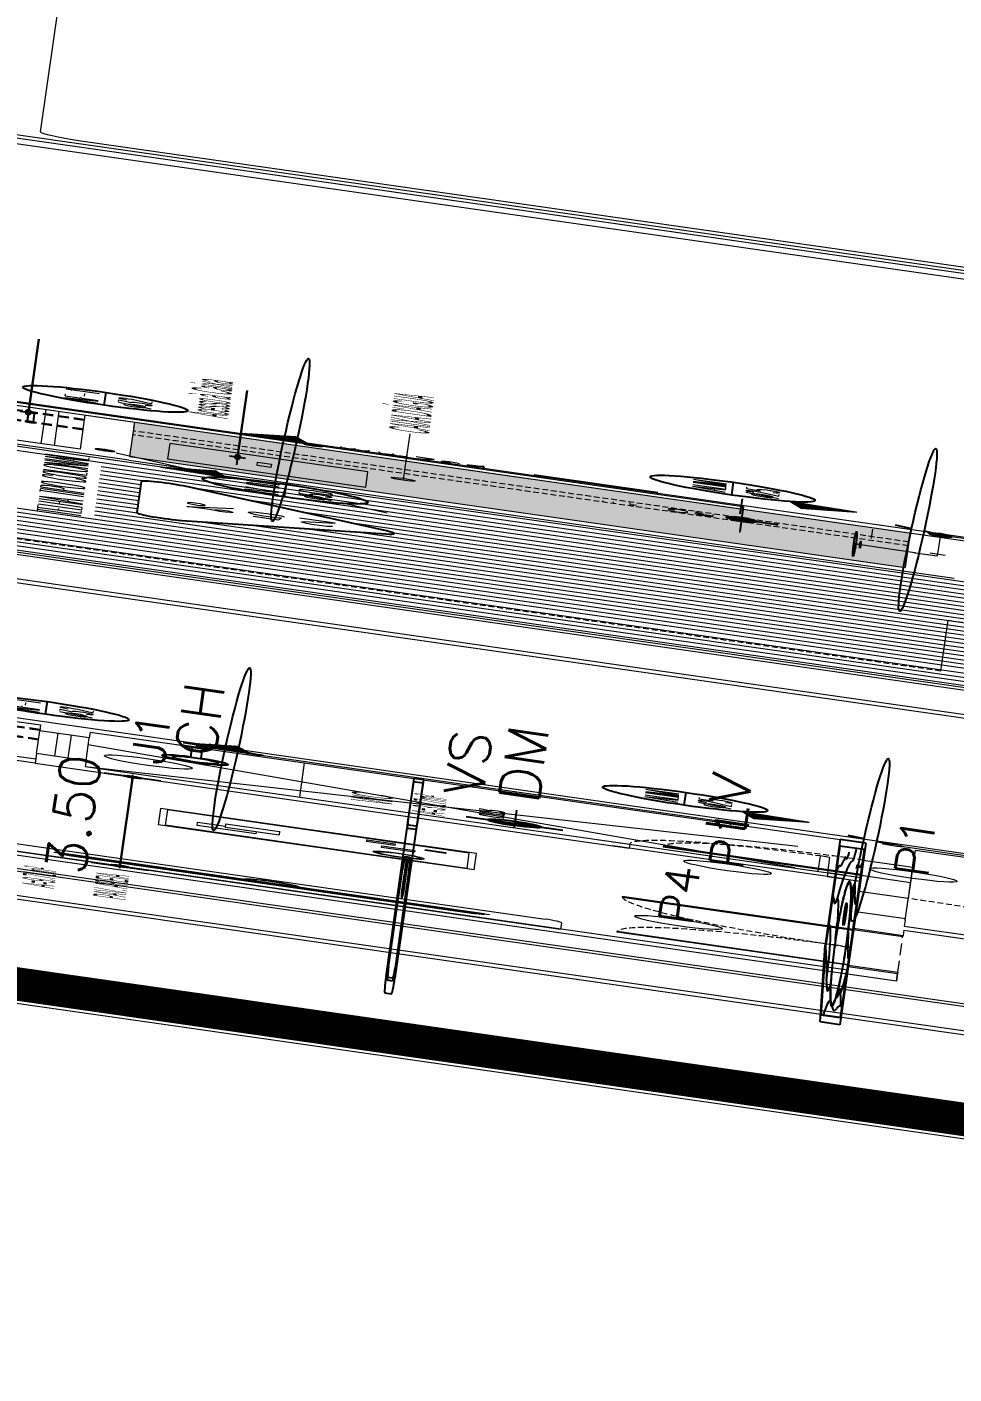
# Model space of a CAD drawing. Header units: millimetres. Extents: x -361192058 to 101130107379, y -14071650034 to 19218552450.
# Drawn here: x -137196.9 to -137031.7, y 43203.9 to 43443.8 of the extents above; entities that cross this region are included whole.
import ezdxf
from ezdxf.enums import TextEntityAlignment as Align

# ---------------------------------------------------------------- set-up
doc = ezdxf.new("R2010")
doc.units = ezdxf.units.MM
doc.header["$LTSCALE"] = 0.5
doc.linetypes.add('HIDDEN', pattern=[0.375, 0.25, -0.125])
doc.linetypes.add('HIDDEN2', pattern=[0.1875, 0.125, -0.0625])
for name, color, linetype in [('02', 2, 'Continuous'), ('08', 8, 'Continuous'), ('3', 3, 'Continuous'), ('ARCO', 7, 'HIDDEN2'), ('CONEXAO_AG_FRIA', 3, 'Continuous'), ('CONEXAO_ESGOTO', 7, 'Continuous'), ('CONEXÃO_HIDRÁULICA', 2, 'Continuous'), ('COTAS', 7, 'Continuous'), ('DETALHE_CONEXAO_EG', 3, 'Continuous'), ('DIVERSOS', 4, 'Continuous'), ('ESQUADRIA', 3, 'Continuous'), ('ESQUADRIAS', 3, 'Continuous'), ('HATCH', 8, 'Continuous'), ('JANELAS_INTERNO', 2, 'Continuous'), ('MOBIL-I', 251, 'Continuous'), ('parede', 2, 'Continuous'), ('PISO', 8, 'Continuous'), ('PORTAS', 3, 'Continuous'), ('proj', 8, 'HIDDEN'), ('PROJEÇÃO', 8, 'HIDDEN2'), ('projeção 02', 7, 'HIDDEN2'), ('SIMBOLOS_AGUA', 3, 'Continuous'), ('texto pequeno', 3, 'Continuous'), ('TEXTO2', 3, 'Continuous'), ('tubulação esg', 4, 'Continuous'), ('TUBULAÇÃO_HIDRÁULICA', 5, 'Continuous'), ('TXT_0', 7, 'Continuous')]:
    doc.layers.add(name, color=color, linetype=linetype)
doc.styles.add('ADITIVOCAD', font='ROMANS.shx')
doc.styles.add('ROMANS', font='romans', dxfattribs={"height": 0.1})
doc.styles.add('SANSSERIF', font='sas_____.pfb', dxfattribs={"height": 1})
doc.styles.get("Standard").update_dxf_attribs({"font": 'txt.shx', "height": 0.12})
doc.dimstyles.new('ESCALA50', dxfattribs={"dimtxt": 0.1, "dimasz": 0.06, "dimexe": 0.18, "dimexo": 0.06, "dimgap": 0.1, "dimtad": 1, "dimzin": 4, "dimdsep": 46, "dimtxsty": 'Standard', "dimblk1": 'BOLA', "dimblk2": 'BOLA', "dimsah": 1, "dimcen": -0.06, "dimse1": 1, "dimse2": 1, "dimclrd": 7, "dimclrt": 3, "dimadec": 0, "dimazin": 0, "dimtfac": 1, "dimtix": 1, "dimtmove": 0, "dimatfit": 3, "dimldrblk": 'BOLA', "dimfxl": 0, "dimtolj": 1, "dimtzin": 4, "dimarcsym": 0})

# ---------------------------------------------------------------- blocks, each defined once
blk = doc.blocks.new('ADC_SETA3')
blk.add_lwpolyline([(-0.3034, 0), (0.3034, 0, 0.668179), (0.3317, 0.0683), (0.0283, 0.3746, 0.414214), (-0.0283, 0.3746), (-0.3317, 0.0683, 0.668179), (-0.3034, 0), (-0.3034, 0)], format="xyb")
blk = doc.blocks.new('BOLA')
for p, q in [((0, -1.435), (0, 1.435)), ((-1.435, 0), (1.435, 0))]:
    blk.add_line(p, q)
blk.add_circle((0, 0), 0.452)
blk = doc.blocks.new('ESCADA')
at = {"layer": '08', "linetype": 'HIDDEN'}
for p, q in [((-0.22, 0.91), (-0.22, 0.6222)), ((-0.2, 0.91), (-0.2, 0.6222)), ((0.2, 0.91), (0.2, 0.6222)), ((0.22, 0.91), (0.22, 0.6222)), ((-0.2, 0.7422), (0.2, 0.7422)), ((-0.2, 0.7222), (0.2, 0.7222)), ((-0.22, 0.6222), (-0.2, 0.6222)), ((0.2, 0.6222), (0.22, 0.6222))]:
    blk.add_line(p, q, dxfattribs=at)
for points in [[(-0.21, 0.7222, 1), (-0.21, 0.7422, 1)], [(0.21, 0.7222, -1), (0.21, 0.7422, -1)]]:
    blk.add_lwpolyline(points, format="xyb", close=True, dxfattribs=at)
for centre in [(-0.21, 0.7322), (0.21, 0.7322)]:
    blk.add_circle(centre, 0.0175, dxfattribs=at)
for radius, start, end in [(0.37, 126.4837, 53.5163), (0.35, 128.9448, 51.0552)]:
    blk.add_arc((0, 0.35), radius, start, end, dxfattribs=at)
blk = doc.blocks.new('Adh_hicol0')
for radius in [0.559, 0.515]:
    blk.add_circle((0, 0), radius)
blk = doc.blocks.new('Adh_cx_j90c')
h = blk.add_hatch()
h.set_pattern_fill('_U', color=256, scale=0.003, angle=45, style=0, double=1)
h.set_pattern_definition([(45, (-6.0733674, -5.0413484), (-0.0021213203, 0.0021213203), []), (135, (-6.0733674, -5.0413484), (-0.0021213203, -0.0021213203), [])])
h.paths.add_polyline_path([(-0.017, 0, 1), (0.017, 0, 1)])
blk.add_lwpolyline([(-0.068, 0.0225), (-0.068, -0.0225), (-0.068, 0), (-0.0359, 0)])
for radius in [0.0359, 0.017]:
    blk.add_circle((0, 0), radius)
blk = doc.blocks.new('ADH_TOR_BOIA')
for points in [[(-0.0103, 0, 1), (0.0103, 0, 1)], [(0.1812, 0), (0.2562, 0, 1)]]:
    blk.add_hatch(color=256).paths.add_polyline_path(points)
blk.add_line((0.0103, 0), (0.2562, 0))
for centre, radius in [((0, 0), 0.0103), ((0.2187, 0), 0.0375)]:
    blk.add_circle(centre, radius)
blk = doc.blocks.new('Adh_acs_rg')
h = blk.add_hatch()
h.set_pattern_fill('_U', color=256, scale=0.002, angle=45, style=0, double=1)
h.set_pattern_definition([(45, (-7.4131718, -5.1711377), (-0.00141421356, 0.00141421356), []), (135, (-7.4131718, -5.1711377), (-0.00141421356, -0.00141421356), [])])
h.paths.add_polyline_path([(-0.046, 0, 1), (0.046, 0, 1)])
for p, q in [((0.0525, 0.1082), (-0.0525, 0.1082)), ((0, 0.046), (0, 0.1082)), ((-0.078, 0.0225), (-0.078, -0.0225)), ((0.078, -0.0225), (0.078, 0.0225)), ((-0.078, 0), (-0.046, 0)), ((0.046, 0), (0.078, 0))]:
    blk.add_line(p, q)
blk.add_circle((0, 0), 0.046)
blk = doc.blocks.new('Adh_BalaoAf')
for p, q in [((0, 0), (0.65, 0)), ((1.8, 0), (1.15, 0))]:
    blk.add_line(p, q)
blk.add_circle((0.9, 0), 0.25)
blk = doc.blocks.new('Adh_Afn')
blk.add_line((-0.25, 0), (0.25, 0))
blk.add_circle((0, 0), 0.25)
at = {"flags": 8}
for tag, p in [('$AF', (0, 0.0703)), ('$DIAM', (0, -0.0909))]:
    blk.add_attdef(tag, text='', height=0.1, dxfattribs=at).set_placement(p, align=Align.MIDDLE)
blk = doc.blocks.new('j90')
at = {"layer": 'CONEXÃO_HIDRÁULICA'}
for p, q in [((-0.075, -0.0225), (-0.075, 0.0225)), ((-0.075, 0), (0, 0)), ((0, 0), (0, -0.075)), ((-0.0225, -0.075), (0.0225, -0.075))]:
    blk.add_line(p, q, dxfattribs=at)
blk = doc.blocks.new('ADC_CHUVEIRO')
for p, q in [((0, 0.045), (0, -0.045)), ((0.03, 0.015), (0, 0.045)), ((0.395, 0.015), (0.03, 0.015)), ((0.03, -0.015), (0.03, 0.015)), ((0, -0.045), (0.03, -0.015)), ((0.03, -0.015), (0.3953, -0.015))]:
    blk.add_line(p, q)
blk.add_circle((0.494, 0.0009), 0.07)
blk.add_arc((0.494, 0.0009), 0.1, 189.1456, 171.891)
blk = doc.blocks.new('Adc_nivelpl')
h = blk.add_hatch()
h.set_pattern_fill('_U', color=256, scale=0.005, angle=45, style=0, double=1)
h.set_pattern_definition([(45, (-5.8772514, -3.5161936), (-0.003535534, 0.003535534), []), (135, (-5.8772514, -3.5161936), (-0.003535534, -0.003535534), [])])
h.paths.add_polyline_path([(0.1954, -0.0865, 0.414214), (0.0865, -0.1954), (0.1954, -0.1954)])
h.paths.add_polyline_path([(0.1954, -0.1954), (0.1954, -0.3043, 0.414214), (0.3043, -0.1954)])
for p, q in [((0.1954, 0), (0.1954, -0.3908)), ((0.8958, -0.1954), (0, -0.1954))]:
    blk.add_line(p, q)
blk.add_circle((0.1954, -0.1954), 0.1089)
at = {"flags": 8}
blk.add_attdef('NIVEL', (0.3642, -0.1501), '', height=0.1, dxfattribs=at)
blk = doc.blocks.new('ADC_VASO_02')
blk.add_lwpolyline([(-0.175, 0.15), (-0.175, 0.6, -0.414214), (-0.125, 0.65), (0.125, 0.65, -0.414214), (0.175, 0.6), (0.175, 0.1496)], format="xyb")
for points in [[(0.1388, 0.2754, -0.414214), (0.0988, 0.2354), (-0.0948, 0.2354, -0.414214), (-0.1348, 0.2754), (-0.1348, 0.5704, -0.414214), (-0.0948, 0.6104), (0.0988, 0.6104, -0.414214), (0.1388, 0.5704)], [(0.1303, 0.2754, -0.414214), (0.0988, 0.2439), (-0.0948, 0.2439, -0.414214), (-0.1263, 0.2754), (-0.1263, 0.5704, -0.414214), (-0.0948, 0.6019), (0.0988, 0.6019, -0.414214), (0.1303, 0.5704)], [(-0.17, 0.15, 0.414214), (-0.2, 0.12), (-0.2, 0), (0.2, 0), (0.2, 0.12, 0.414214), (0.17, 0.15)], [(-0.17, 0.14, 0.414214), (-0.19, 0.12), (-0.19, 0.01), (0.19, 0.01), (0.19, 0.12, 0.414214), (0.17, 0.14)]]:
    blk.add_lwpolyline(points, format="xyb", close=True)
blk.add_lwpolyline([(0.0363, 0.2439), (0.0363, 0.3375), (-0.0344, 0.3375), (-0.0344, 0.2439)])
blk.add_arc((0.0009, 0.3215), 0.0388, 24.3951, 155.6049)
blk = doc.blocks.new('ADC_LAV_05')
for p, q in [((0, 0), (0, 0.55)), ((0, 0.55), (0.7704, 0.55)), ((0.02, 0.53), (0.7621, 0.53)), ((0.02, 0.02), (0.02, 0.53)), ((0.7621, 0.53), (0.98, 0.3123)), ((0.7704, 0.55), (1, 0.3206)), ((0.98, 0.02), (0.98, 0.3123)), ((1, 0), (1, 0.3206)), ((0, 0), (1, 0)), ((0.02, 0.02), (0.98, 0.02))]:
    blk.add_line(p, q)
for points in [[(0.4062, 0.1206, 0.083485), (0.4944, 0.1354, 0.090959), (0.566, 0.1759, 0.104004), (0.6157, 0.239, 0.115577), (0.6322, 0.3095, 0.115577), (0.6157, 0.38, 0.104004), (0.566, 0.443, 0.090959), (0.4944, 0.4835, 0.083485), (0.4062, 0.4983, 0.083485), (0.3179, 0.4835, 0.090959), (0.2463, 0.443, 0.104004), (0.1966, 0.38, 0.115577), (0.1801, 0.3095, 0.115577), (0.1966, 0.239, 0.104004), (0.2463, 0.1759, 0.090959), (0.3179, 0.1354, 0.083485)], [(0.4062, 0.1248, 0.083485), (0.493, 0.1394, 0.090959), (0.5633, 0.1791, 0.104004), (0.6119, 0.2408, 0.115577), (0.628, 0.3095, 0.115577), (0.6119, 0.3781, 0.104004), (0.5633, 0.4398, 0.090959), (0.493, 0.4795, 0.083485), (0.4062, 0.4941, 0.083485), (0.3193, 0.4795, 0.090959), (0.249, 0.4398, 0.104004), (0.2004, 0.3781, 0.115577), (0.1843, 0.3095, 0.115577), (0.2004, 0.2408, 0.104004), (0.249, 0.1791, 0.090959), (0.3193, 0.1394, 0.083485)]]:
    blk.add_lwpolyline(points, format="xyb", close=True)
for radius in [0.0339, 0.025]:
    blk.add_circle((0.4055, 0.2206), radius)
for centre, radius, start, end in [((0.4995, 0.9177), 0.4342, 269.3247, 295.8903), ((0.76, 0.3809), 0.1624, 113.3641, 115.8903), ((0.0559, 1.3962), 0.9039, 267.7229, 278.9638), ((0.0552, 0.402), 0.0926, 41.3487, 101.8141), ((0.2875, -0.0718), 0.5823, 78.2401, 98.9638), ((0.2201, 0.1636), 0.3026, 106.3243, 131.3792), ((0.1665, 0.4999), 0.0556, 221.3487, 297.4318), ((0.2605, 0.3465), 0.1245, 78.9955, 123.3333), ((0.6508, 0.2793), 0.1756, 56.1908, 116.2902), ((1.1381, 1.007), 0.7001, 236.1908, 255.5369), ((0.9639, 0.4778), 0.2217, 193.7216, 269.9715), ((0.0206, 0.2349), 0.1168, 49.9343, 90.2724), ((0.3586, 0.6369), 0.4085, 229.9343, 244.0853), ((0.5983, 0.255), 0.0641, 344.5869, 58.1135), ((0.6184, 0.1896), 0.0639, 49.2661, 86.8336), ((0.7799, 0.3241), 0.1475, 215.7175, 274.1895), ((0.0641, 0.1144), 0.0713, 44.7702, 118.1843), ((0.2056, 0.2549), 0.1281, 224.7702, 306.3582), ((0.363, 0.8774), 0.8206, 280.1922, 301.4107), ((0.8604, 0.032), 0.1609, 66.126, 115.6626), ((0.9822, 0.3072), 0.1401, 246.126, 269.1113), ((0.8722, 0.3475), 0.2696, 267.8834, 293.5615), ((-0.0155, 0.2328), 0.1744, 281.75, 286.3843), ((0.0957, -0.1456), 0.22, 78.1029, 106.3843), ((0.1688, 0.2014), 0.1346, 258.1029, 296.1994), ((0.4585, -0.1421), 0.2131, 111.0015, 130.4729), ((0.3613, 0.8866), 0.83, 271.4321, 280.1922), ((0.6495, -0.0622), 0.1173, 74.3079, 124.9939), ((0.688, 0.2406), 0.19, 267.9474, 289.2677), ((0.8511, -0.2259), 0.3042, 87.8834, 109.2677)]:
    blk.add_arc(centre, radius, start, end)
for points in [[(0.2433, 0.4404), (0.2513, 0.4271), (0.2584, 0.4524), (0.2647, 0.4406)], [(0.2584, 0.4524), (0.2647, 0.4406), (0.2777, 0.465), (0.2797, 0.4531)], [(0.2777, 0.465), (0.2797, 0.4531), (0.2886, 0.471), (0.2899, 0.4611)], [(0.2886, 0.471), (0.2899, 0.4611), (0.3035, 0.4779), (0.2965, 0.4664)], [(0.3035, 0.4779), (0.2965, 0.4664), (0.3178, 0.4833), (0.3049, 0.4731)], [(0.2049, 0.3949), (0.2213, 0.3828), (0.2176, 0.4133), (0.2336, 0.4041)], [(0.2176, 0.4133), (0.2336, 0.4041), (0.231, 0.4287), (0.2403, 0.4137)], [(0.231, 0.4287), (0.2403, 0.4137), (0.2433, 0.4404), (0.2513, 0.4271)], [(0.1859, 0.352), (0.2075, 0.3406), (0.19, 0.3646), (0.2108, 0.3551)], [(0.19, 0.3646), (0.2108, 0.3551), (0.1966, 0.38), (0.2152, 0.3688)], [(0.1966, 0.38), (0.2152, 0.3688), (0.2049, 0.3949), (0.2213, 0.3828)], [(0.1801, 0.311), (0.2052, 0.3059), (0.1808, 0.324), (0.205, 0.3144)], [(0.1808, 0.324), (0.205, 0.3144), (0.1821, 0.3345), (0.2054, 0.3236)], [(0.1821, 0.3345), (0.2054, 0.3236), (0.1859, 0.352), (0.2075, 0.3406)], [(0.1806, 0.2975), (0.2057, 0.2976), (0.1801, 0.311), (0.2052, 0.3059)], [(0.1813, 0.2898), (0.2072, 0.2867), (0.1806, 0.2975), (0.2057, 0.2976)], [(0.1847, 0.2717), (0.2109, 0.2698), (0.1816, 0.2882), (0.2076, 0.2844)], [(0.1894, 0.2561), (0.2133, 0.2622), (0.1847, 0.2717), (0.2109, 0.2698)], [(0.1979, 0.2364), (0.216, 0.2547), (0.1894, 0.2561), (0.2133, 0.2622)], [(0.2064, 0.2215), (0.2209, 0.2436), (0.1979, 0.2364), (0.216, 0.2547)], [(0.2176, 0.2056), (0.222, 0.2413), (0.2064, 0.2215), (0.2209, 0.2436)], [(0.2303, 0.1909), (0.2314, 0.2247), (0.2176, 0.2056), (0.222, 0.2413)], [(0.2433, 0.1785), (0.2403, 0.2118), (0.2303, 0.1909), (0.2314, 0.2247)], [(0.2571, 0.1674), (0.2482, 0.202), (0.2433, 0.1785), (0.2403, 0.2118)], [(0.2632, 0.1631), (0.2567, 0.1927), (0.2571, 0.1674), (0.2482, 0.202)], [(0.2742, 0.156), (0.2627, 0.1868), (0.2632, 0.1631), (0.2567, 0.1927)], [(0.2851, 0.1498), (0.2729, 0.1778), (0.2742, 0.156), (0.2627, 0.1868)], [(0.2956, 0.1445), (0.2839, 0.1687), (0.2851, 0.1498), (0.2729, 0.1778)], [(0.3256, 0.1339), (0.2928, 0.1613), (0.2956, 0.1445), (0.2839, 0.1687)], [(0.2966, 0.144), (0.3256, 0.1339), (0.2964, 0.1441), (0.3254, 0.133)], [(0.2964, 0.1441), (0.3254, 0.133), (0.3256, 0.1339), (0.3279, 0.1322)]]:
    blk.add_solid(points)
blk = doc.blocks.new('*D1653')
at = {"layer": 'Defpoints', "color": 0, "transparency": 16777216}
for p in [(4482.6293, 2469.3491), (4482.6293, 2469.3491), (4486.1293, 2469.3491)]:
    blk.add_point(p, dxfattribs=at)
at = {"layer": 'DIVERSOS', "color": 7, "lineweight": -2, "transparency": 16777216}
blk.add_line((4486.0693, 2469.3491), (4482.6893, 2469.3491), dxfattribs=at)
at = {"layer": 'DIVERSOS', "color": 7, "lineweight": -2, "transparency": 16777216, "xscale": 0.06, "yscale": 0.06, "zscale": 0.06, "rotation": 180}
blk.add_blockref('BOLA', (4482.6293, 2469.3491), dxfattribs=at)
at = {"layer": 'DIVERSOS', "color": 7, "lineweight": -2, "transparency": 16777216, "xscale": 0.06, "yscale": 0.06, "zscale": 0.06}
blk.add_blockref('BOLA', (4486.1293, 2469.3491), dxfattribs=at)
at = {"layer": 'DIVERSOS', "color": 3, "lineweight": 18, "transparency": 16777216, "insert": (4484.3793, 2469.5091), "char_height": 0.12, "attachment_point": 5}
blk.add_mtext('\\A1;3.50', dxfattribs=at)
blk = doc.blocks.new('APROVADO QUADRA 21.2 MBVII')
at = {"layer": 'DIVERSOS', "lineweight": 18}
h = blk.add_hatch(dxfattribs=at)
h.set_pattern_fill('AR-CONC', color=8, scale=0.002, style=0)
h.set_pattern_definition([(50, (3128.7179, 1171.2343), (0.36436934, -0.03187817), [0.0381, -0.4191]), (355, (3128.7179, 1171.2343), (-0.07048565, 0.382113286), [0.03048, -0.33528]), (100.451, (3128.74828, 1171.23164), (0.293885003, 0.350233376), [0.03238, -0.35618]), (46.1842, (3128.7179, 1171.3359), (0.54215808, -0.08408466), [0.05715, -0.62865]), (96.6356, (3128.7631, 1171.3289), (0.47480847, 0.49485111), [0.04857, -0.53427]), (351.184, (3128.7179, 1171.3359), (0.47480921, 0.49485024), [0.04572, -0.50292]), (21, (3128.7687, 1171.3105), (0.30322976, -0.204531037), [0.0381, -0.4191]), (326, (3128.7687, 1171.3105), (0.12360406, 0.36837593), [0.03048, -0.33528]), (71.4514, (3128.79398, 1171.29346), (0.42683298, 0.163845715), [0.03238, -0.35618]), (37.5, (3128.71791, 1171.2343), (0.0061772065, 0.169110078), [0, -0.331216, 0, -0.34036, 0, -0.33655]), (7.5, (3128.71791, 1171.2343), (0.133639325, 0.20036115), [0, -0.194056, 0, -0.323596, 0, -0.12827]), (327.5, (3128.60463, 1171.2343), (0.27118119, -0.011457488), [0, -0.127, 0, -0.39624, 0, -0.52578]), (317.5, (3128.55383, 1171.2343), (0.296258363, 0.050852982), [0, -0.1651, 0, -0.263144, 0, -0.37338])])
h.paths.add_polyline_path([(4499.8211, 2469.4943), (4499.8211, 2467.1443), (4498.4711, 2467.1443), (4498.4711, 2469.4943)])
edge = h.paths.add_edge_path(flags=17)
edge.add_line((4499.8211, 2469.4943), (4499.5961, 2469.4943))
at = {"layer": 'HATCH', "lineweight": 18}
h = blk.add_hatch(dxfattribs=at)
h.set_pattern_fill('LINE,_O', color=256, scale=0.001, angle=337.2881)
h.set_pattern_definition([(337.28811485, (2264.7971657, 2332.3506027), (0.0012258592473, 0.002928804211), [])])
h.paths.add_polyline_path([(4498.3971, 2469.2324), (4498.2338, 2469.3985), (4498.1948, 2469.197)])
h = blk.add_hatch(dxfattribs=at)
h.set_pattern_fill('LINE,_O', color=256, scale=0.001, angle=-21.5112)
h.set_pattern_definition([(338.48882318, (2257.6612265, 2285.3954518), (0.001164217631, 0.002953848728), [])])
h.paths.add_polyline_path([(4487.9024, 2469.0518), (4487.7357, 2469.2145), (4487.7009, 2469.0121)])
h = blk.add_hatch(dxfattribs=at)
h.set_pattern_fill('LINE,_O', color=256, scale=0.001, angle=-21.5112)
h.set_pattern_definition([(338.48882318, (2269.8963847, 2285.3521848), (0.001164217631, 0.002953848728), [])])
h.paths.add_polyline_path([(4500.1375, 2469.0086), (4499.9708, 2469.1712), (4499.9361, 2468.9689)])
h = blk.add_hatch(dxfattribs=at)
h.set_pattern_fill('LINE,_O', color=256, scale=0.001, angle=157.2881)
h.set_pattern_definition([(157.28811485, (6721.55873, 2604.3688427), (-0.0012258592473, -0.002928804211), [])])
h.paths.add_polyline_path([(4487.9588, 2467.487), (4488.122, 2467.3209), (4488.1611, 2467.5225)])
h = blk.add_hatch(dxfattribs=at)
h.set_pattern_fill('LINE,_O', color=256, scale=0.001, angle=157.2881)
h.set_pattern_definition([(157.28811485, (6733.7728605, 2604.3593974), (-0.0012258592473, -0.002928804211), [])])
h.paths.add_polyline_path([(4500.173, 2467.4776), (4500.3362, 2467.3115), (4500.3752, 2467.513)])
at = {"color": 8, "lineweight": 18}
for p, q in [((4486.3924, 2467.7443), (4486.3624, 2467.7443)), ((4486.3624, 2467.7443), (4486.3624, 2467.1443)), ((4486.3924, 2467.1443), (4486.3924, 2467.7443)), ((4486.3624, 2467.1443), (4486.3924, 2467.1443))]:
    blk.add_line(p, q, dxfattribs=at)
at = {"layer": '02', "color": 8, "lineweight": 18}
for p, q in [((4486.8793, 2467.2743), (4486.2793, 2467.2743)), ((4486.8793, 2467.2443), (4486.8793, 2467.2743)), ((4486.2793, 2467.2443), (4486.8793, 2467.2443)), ((4494.6711, 2466.9943), (4496.6711, 2466.9943))]:
    blk.add_line(p, q, dxfattribs=at)
at = {"layer": '02', "lineweight": 18}
blk.add_lwpolyline([(4476.7707, 2438.8395), (4537.9707, 2438.8395), (4537.9707, 2483.3895), (4476.7707, 2483.3895)], close=True, dxfattribs=at)
at = {"layer": '02', "lineweight": 18, "const_width": 0.1}
blk.add_lwpolyline([(4477.5207, 2439.5895), (4537.2207, 2439.5895), (4537.2207, 2482.6395), (4477.5207, 2482.6395)], close=True, dxfattribs=at)
at = {"layer": '02', "color": 5, "lineweight": 18}
for centre, radius in [((4487.6821, 2468.9977), 0.0284), ((4487.7014, 2467.0628), 0.0313)]:
    blk.add_circle(centre, radius, dxfattribs=at)
at = {"layer": 'ARCO', "color": 8, "lineweight": 18}
for centre, radius, start, end in [((4486.2793, 2467.2443), 0.6, 360, 90), ((4486.3624, 2467.1443), 0.6, 360, 90), ((4484.9293, 2466.9943), 0.8, 270, 0)]:
    blk.add_arc(centre, radius, start, end, dxfattribs=at)
at = {"layer": 'CONEXAO_ESGOTO', "lineweight": 18}
for p, q in [((4499.9936, 2467.9105), (4499.9936, 2468.2848)), ((4499.7643, 2467.2577), (4499.39, 2467.2577))]:
    blk.add_line(p, q, dxfattribs=at)
for points in [[(4499.9936, 2468.2848), (4499.956, 2468.1087), (4500.0311, 2468.1087)], [(4499.39, 2467.2577), (4499.5661, 2467.2202), (4499.5661, 2467.2952)]]:
    blk.add_solid(points, dxfattribs=at)
at = {"layer": 'CONEXÃO_HIDRÁULICA', "lineweight": 18}
blk.add_line((4499.1665, 2467.0759), (4499.1665, 2467.0309), dxfattribs=at)
blk.add_lwpolyline([(4499.066, 2467.1214), (4499.111, 2467.1214), (4499.0885, 2467.1214), (4499.0885, 2467.0534), (4499.1665, 2467.0534)], dxfattribs=at)
at = {"layer": 'DETALHE_CONEXAO_EG', "lineweight": 18}
for radius in [0.03, 0.0275]:
    blk.add_circle((4498.5744, 2469.5697), radius, dxfattribs=at)
for centre, radius, start, end in [((4498.5744, 2469.5697), 0.025, 0.1014, 180.0974), ((4498.562, 2469.5641), 0.0137, 24.1256, 156.0732), ((4498.5744, 2469.5697), 0.025, 180.1001, 0.0961), ((4498.5869, 2469.5753), 0.0137, 204.1256, 336.0732)]:
    blk.add_arc(centre, radius, start, end, dxfattribs=at)
at = {"layer": 'DIVERSOS', "color": 8, "lineweight": 18}
for p, q in [((4492.9711, 2456.1443), (4492.9711, 2478.7443)), ((4493.1211, 2456.6443), (4493.1211, 2478.7443)), ((4498.4711, 2469.7618), (4499.8211, 2469.7618)), ((4498.4711, 2469.7218), (4499.8211, 2469.7218)), ((4486.5043, 2469.6443), (4487.4043, 2469.6443)), ((4486.5043, 2469.4943), (4487.4043, 2469.4943))]:
    blk.add_line(p, q, dxfattribs=at)
at = {"layer": 'DIVERSOS', "lineweight": 18}
for p, q in [((4498.5328, 2469.5349), (4498.1948, 2469.197)), ((4499.9361, 2468.9689), (4499.9708, 2469.1712)), ((4497.703, 2468.7051), (4497.8413, 2468.8434)), ((4488.1611, 2467.5225), (4488.122, 2467.3209)), ((4500.3752, 2467.513), (4500.3362, 2467.3115))]:
    blk.add_line(p, q, dxfattribs=at)
for points in [[(4499.9361, 2468.9689), (4500.1375, 2469.0086), (4499.9708, 2469.1712)], [(4488.1611, 2467.5225), (4487.9588, 2467.487), (4488.122, 2467.3209)], [(4500.3752, 2467.513), (4500.173, 2467.4776), (4500.3362, 2467.3115)]]:
    blk.add_lwpolyline(points, dxfattribs=at)
at = {"layer": 'DIVERSOS', "color": 8, "lineweight": 18}
blk.add_lwpolyline([(4498.8234, 2469.1118), (4498.9553, 2469.1118), (4498.9553, 2469.0697), (4498.8234, 2469.0697)], close=True, dxfattribs=at)
at = {"layer": 'DIVERSOS', "lineweight": 18}
blk.add_circle((4498.0181, 2469.0202), 0.25, dxfattribs=at)
at = {"layer": 'ESQUADRIA', "color": 8, "lineweight": 18}
for p, q in [((4487.4043, 2469.5893), (4486.5043, 2469.5893)), ((4487.4043, 2469.5493), (4486.5043, 2469.5493))]:
    blk.add_line(p, q, dxfattribs=at)
at = {"layer": 'ESQUADRIAS', "color": 8, "lineweight": 18}
for p, q in [((4499.9711, 2478.7443), (4499.9711, 2463.7443)), ((4494.1711, 2472.7943), (4494.1711, 2466.4943)), ((4498.3211, 2469.4943), (4498.3211, 2470.9443)), ((4498.4711, 2469.6443), (4498.4711, 2470.7943)), ((4499.8211, 2470.7943), (4499.8211, 2468.1443)), ((4499.8211, 2470.1443), (4499.8211, 2468.2943)), ((4499.8211, 2470.1443), (4499.8211, 2468.2943)), ((4499.8211, 2469.6443), (4498.4711, 2469.6443)), ((4499.8211, 2469.6443), (4499.5961, 2469.6443)), ((4498.3211, 2469.4943), (4498.3211, 2466.9943)), ((4499.8211, 2469.4943), (4498.4711, 2469.4943)), ((4498.4711, 2469.4943), (4498.4711, 2467.1443)), ((4499.8211, 2468.1443), (4499.8211, 2464.4443)), ((4499.8211, 2467.1443), (4498.4711, 2467.1443))]:
    blk.add_line(p, q, dxfattribs=at)
blk.add_lwpolyline([(4498.5893, 2468.78), (4499.1893, 2468.78), (4499.1893, 2469.38), (4498.5893, 2469.38)], close=True, dxfattribs=at)
for points in [[(4486.2793, 2467.8943), (4486.2793, 2467.8443), (4486.1293, 2467.8443), (4486.1293, 2467.8943)], [(4486.2793, 2467.1943), (4486.2793, 2467.2443), (4486.1293, 2467.2443), (4486.1293, 2467.1943)], [(4484.8793, 2466.9943), (4484.9293, 2466.9943), (4484.9293, 2467.1443), (4484.8793, 2467.1443)], [(4485.7793, 2466.9943), (4485.7293, 2466.9943), (4485.7293, 2467.1443), (4485.7793, 2467.1443)], [(4486.3124, 2467.1443), (4486.3624, 2467.1443), (4486.3624, 2466.9943), (4486.3124, 2466.9943)], [(4487.0124, 2467.1443), (4486.9624, 2467.1443), (4486.9624, 2466.9943), (4487.0124, 2466.9943)]]:
    blk.add_lwpolyline(points, dxfattribs=at)
at = {"layer": 'HATCH', "color": 8, "lineweight": 18}
for p, q in [((4494.8999, 2466.4943), (4494.8999, 2478.4943)), ((4495.0586, 2466.4943), (4495.0586, 2478.4943)), ((4495.2174, 2466.4943), (4495.2174, 2478.4943)), ((4495.3761, 2466.4943), (4495.3761, 2478.4943)), ((4495.5349, 2466.4943), (4495.5349, 2478.4943)), ((4495.6936, 2466.4943), (4495.6936, 2478.4943)), ((4495.8524, 2466.4943), (4495.8524, 2478.4943)), ((4494.2324, 2466.4943), (4494.2324, 2477.3443)), ((4494.3911, 2466.4943), (4494.3911, 2477.3443)), ((4494.5499, 2466.4943), (4494.5499, 2477.3443)), ((4494.7086, 2466.4943), (4494.7086, 2477.3443)), ((4494.0711, 2472.7943), (4494.0711, 2466.3943)), ((4498.0749, 2469.2899), (4498.0749, 2472.7486)), ((4498.2336, 2469.2899), (4498.2336, 2472.7486)), ((4496.0111, 2466.4943), (4496.0111, 2469.5737)), ((4496.1699, 2466.4943), (4496.1699, 2469.5737)), ((4496.3286, 2469.4462), (4496.3286, 2469.5737)), ((4496.4874, 2469.4488), (4496.4874, 2469.5737)), ((4496.6461, 2469.4488), (4496.6461, 2469.5737)), ((4496.8049, 2469.4488), (4496.8049, 2469.5737)), ((4496.9636, 2469.4488), (4496.9636, 2469.5737)), ((4497.1224, 2469.4488), (4497.1224, 2469.5737)), ((4497.2811, 2469.4488), (4497.2811, 2469.5737)), ((4497.4399, 2469.4488), (4497.4399, 2469.5737)), ((4497.5986, 2469.4404), (4497.5986, 2469.5737)), ((4497.7574, 2469.2899), (4497.7574, 2469.5737)), ((4497.9161, 2469.2899), (4497.9161, 2469.5737)), ((4496.3286, 2463.1443), (4496.3286, 2469.276)), ((4497.5986, 2469.2899), (4497.5986, 2469.2912)), ((4497.5986, 2463.1443), (4497.5986, 2469.2899)), ((4497.7574, 2463.1443), (4497.7574, 2469.2899)), ((4497.9161, 2463.1443), (4497.9161, 2469.2899)), ((4498.0749, 2463.1443), (4498.0749, 2469.2899)), ((4498.2336, 2463.1443), (4498.2336, 2469.2899)), ((4496.4874, 2463.1443), (4496.4874, 2469.1157)), ((4497.4399, 2463.1443), (4497.4399, 2469.1309)), ((4496.6461, 2463.1443), (4496.6461, 2468.9554)), ((4497.2811, 2463.1443), (4497.2811, 2468.9707)), ((4496.8049, 2463.1443), (4496.8049, 2468.7952)), ((4497.1224, 2463.1443), (4497.1224, 2468.8104)), ((4496.9636, 2463.1443), (4496.9636, 2468.6766)), ((4500.8838, 2468.672), (4499.0988, 2468.672))]:
    blk.add_line(p, q, dxfattribs=at)
blk.add_circle((4499.0988, 2468.672), 0.0364, dxfattribs=at)
at = {"layer": 'JANELAS_INTERNO', "color": 8, "lineweight": 18}
blk.add_line((4482.4793, 2466.9943), (4482.7793, 2466.9943), dxfattribs=at)
at = {"layer": 'MOBIL-I', "color": 8, "lineweight": 18}
for p, q in [((4482.6293, 2469.7684), (4482.6293, 2468.0138)), ((4482.9293, 2469.7184), (4482.9293, 2468.0638)), ((4484.4341, 2468.2955), (4484.4341, 2469.253)), ((4485.0753, 2469.253), (4484.4341, 2469.253)), ((4485.0753, 2468.2955), (4485.0753, 2469.253)), ((4484.4554, 2468.3169), (4484.4554, 2469.2317)), ((4485.054, 2469.2317), (4484.4554, 2469.2317)), ((4485.054, 2468.3169), (4485.054, 2469.2317)), ((4484.6156, 2469.137), (4484.7547, 2469.137)), ((4484.6156, 2468.9592), (4484.6156, 2469.137)), ((4484.7547, 2469.137), (4484.7547, 2469.052)), ((4484.7006, 2468.8896), (4484.7006, 2469.052)), ((4484.7006, 2469.052), (4484.8475, 2469.052)), ((4484.8475, 2469.052), (4484.8475, 2468.8896)), ((4484.7084, 2468.9592), (4484.6234, 2468.9592)), ((4484.8553, 2468.8896), (4484.7084, 2468.8896)), ((4484.9325, 2468.5415), (4484.9325, 2468.6266)), ((4484.9403, 2468.6266), (4485.0099, 2468.6266)), ((4485.002, 2468.6266), (4485.002, 2468.5415)), ((4484.7856, 2468.5802), (4484.8552, 2468.5802)), ((4484.7856, 2468.4797), (4484.7856, 2468.5802)), ((4484.8552, 2468.5802), (4484.8552, 2468.4797)), ((4485.002, 2468.5415), (4484.9325, 2468.5415)), ((4484.8552, 2468.4797), (4484.7856, 2468.4797)), ((4484.9093, 2468.4487), (4484.9479, 2468.4487)), ((4484.9093, 2468.3869), (4484.9093, 2468.4487)), ((4484.9479, 2468.4487), (4484.9479, 2468.3869)), ((4484.9479, 2468.3869), (4484.9093, 2468.3869)), ((4484.4554, 2468.3169), (4485.054, 2468.3169)), ((4484.4341, 2468.2955), (4485.0753, 2468.2955)), ((4482.8793, 2468.0138), (4482.6293, 2468.0138)), ((4485.9553, 2466.9943), (4487.4598, 2466.9943))]:
    blk.add_line(p, q, dxfattribs=at)
for points in [[(4482.7406, 2469.5042), (4482.7712, 2469.5348), (4482.7712, 2468.2474), (4482.7406, 2468.2779)], [(4482.7712, 2469.5348), (4482.7865, 2469.5348), (4482.7865, 2468.2474), (4482.7712, 2468.2474)], [(4482.7865, 2469.55), (4482.8017, 2469.55), (4482.8017, 2468.2321), (4482.7865, 2468.2321)], [(4482.8017, 2469.5348), (4482.8068, 2469.5348), (4482.8068, 2468.2474), (4482.8017, 2468.2474)]]:
    blk.add_lwpolyline(points, close=True, dxfattribs=at)
for radius in [0.0773, 0.0666]:
    blk.add_circle((4484.5847, 2468.5261), radius, dxfattribs=at)
for centre, radius, start, end in [((4482.7865, 2468.8911), 0.0865, 283.6119, 76.3885), ((4482.7865, 2468.8911), 0.0763, 285.4698, 74.5306), ((4482.8793, 2468.0638), 0.05, 270.0002, 0.0002)]:
    blk.add_arc(centre, radius, start, end, dxfattribs=at)
at = {"layer": 'parede', "color": 8, "lineweight": 18}
for p, q in [((4480.7793, 2456.1443), (4480.7793, 2481.1443)), ((4487.7793, 2481.1443), (4487.7793, 2456.1443)), ((4480.9293, 2456.6443), (4480.9293, 2474.0943)), ((4487.6293, 2470.7943), (4487.6293, 2469.6443)), ((4482.4793, 2466.9943), (4482.4793, 2470.6379)), ((4482.6293, 2467.1443), (4482.6293, 2470.6379)), ((4486.1293, 2469.6443), (4486.1293, 2467.8443)), ((4486.5043, 2469.6443), (4486.1293, 2469.6443)), ((4486.5043, 2469.4943), (4486.5043, 2469.6443)), ((4487.6293, 2469.6443), (4487.4043, 2469.6443)), ((4487.4043, 2469.4943), (4487.4043, 2469.6443)), ((4486.5043, 2469.4943), (4486.2793, 2469.4943)), ((4486.2793, 2469.4943), (4486.2793, 2467.8443)), ((4487.6293, 2469.4943), (4487.4043, 2469.4943)), ((4487.6293, 2469.4943), (4487.6293, 2467.1443)), ((4499.8211, 2469.4943), (4499.5961, 2469.4943)), ((4486.2793, 2467.8443), (4486.1293, 2467.8443)), ((4486.1293, 2467.2443), (4486.1293, 2467.1443)), ((4486.2793, 2467.2443), (4486.1293, 2467.2443)), ((4486.2793, 2467.2443), (4486.2793, 2467.1443)), ((4482.7793, 2467.1443), (4482.6293, 2467.1443)), ((4482.7793, 2467.1443), (4482.7793, 2466.9943)), ((4484.6793, 2467.1443), (4484.2793, 2467.1443)), ((4484.2793, 2467.1443), (4484.2793, 2466.9943)), ((4484.6793, 2467.1443), (4484.8293, 2467.1443)), ((4484.9293, 2467.1443), (4484.8293, 2467.1443)), ((4484.9293, 2466.9943), (4484.9293, 2467.1443)), ((4486.1293, 2467.1443), (4485.7293, 2467.1443)), ((4485.7293, 2466.9943), (4485.7293, 2467.1443)), ((4487.6293, 2467.1443), (4486.2793, 2467.1443)), ((4486.3624, 2467.1443), (4486.3624, 2466.9943)), ((4486.9624, 2467.1443), (4486.9624, 2466.9943)), ((4482.7793, 2466.9943), (4482.4793, 2466.9943)), ((4484.4843, 2466.9943), (4484.2793, 2466.9943)), ((4484.4843, 2466.9943), (4484.4843, 2463.6443)), ((4484.8793, 2466.9943), (4484.6343, 2466.9943)), ((4484.6343, 2466.9943), (4484.6343, 2463.7943)), ((4487.6293, 2466.9943), (4485.7293, 2466.9943)), ((4487.6293, 2466.9943), (4487.6293, 2463.7943))]:
    blk.add_line(p, q, dxfattribs=at)
at = {"layer": 'parede', "color": 7, "lineweight": 18}
for p, q in [((4509.9035, 2478.5592), (4509.9035, 2466.0319)), ((4510.4914, 2469.8965), (4519.5253, 2469.8965)), ((4510.3676, 2469.7728), (4510.3676, 2466.0319))]:
    blk.add_line(p, q, dxfattribs=at)
blk.add_arc((4510.4914, 2469.7728), 0.1238, 90, 180, dxfattribs=at)
at = {"layer": 'PISO', "color": 8, "lineweight": 18}
for p, q in [((4481.9793, 2473.2943), (4481.9793, 2466.4943)), ((4481.8793, 2472.6943), (4481.8793, 2466.3943)), ((4486.1293, 2469.6443), (4486.1293, 2470.7943)), ((4486.2793, 2469.6443), (4486.2793, 2470.7943)), ((4486.2793, 2467.3443), (4487.1293, 2469.4943)), ((4486.2793, 2469.4943), (4487.1293, 2467.3443)), ((4486.2793, 2468.8443), (4487.6293, 2468.8443)), ((4486.1293, 2467.1943), (4486.1293, 2467.8943)), ((4486.2793, 2467.8943), (4486.2793, 2467.1943)), ((4484.8793, 2467.1443), (4485.7793, 2467.1443)), ((4487.0124, 2467.1443), (4486.3124, 2467.1443)), ((4484.8793, 2466.9943), (4485.7793, 2466.9943)), ((4486.3124, 2466.9943), (4487.0124, 2466.9943))]:
    blk.add_line(p, q, dxfattribs=at)
for centre in [(4486.7946, 2469.3089), (4483.5372, 2467.6665), (4485.9321, 2467.5439), (4486.6574, 2466.99)]:
    blk.add_circle(centre, 0.1333, dxfattribs=at)
at = {"layer": 'PORTAS', "color": 8, "lineweight": 18}
for points in [[(4482.8293, 2467.1443), (4482.8293, 2467.8443), (4482.8593, 2467.8443), (4482.8593, 2467.1443)], [(4484.2293, 2467.1443), (4484.2293, 2467.8443), (4484.1993, 2467.8443), (4484.1993, 2467.1443)]]:
    blk.add_lwpolyline(points, close=True, dxfattribs=at)
for points in [[(4482.7793, 2467.1443), (4482.8293, 2467.1443), (4482.8293, 2466.9943), (4482.7793, 2466.9943)], [(4484.2793, 2467.1443), (4484.2293, 2467.1443), (4484.2293, 2466.9943), (4484.2793, 2466.9943)]]:
    blk.add_lwpolyline(points, dxfattribs=at)
at = {"layer": 'proj', "color": 8, "lineweight": 18}
for p, q in [((4482.8293, 2467.1443), (4484.2293, 2467.1443)), ((4482.8293, 2466.9943), (4484.2293, 2466.9943))]:
    blk.add_line(p, q, dxfattribs=at)
at = {"layer": 'PROJEÇÃO', "color": 8, "lineweight": 18}
for centre, start, end in [((4482.8293, 2467.1443), 0, 90), ((4484.2293, 2467.1443), 90, 180)]:
    blk.add_arc(centre, 0.7, start, end, dxfattribs=at)
at = {"layer": 'projeção 02', "color": 8, "lineweight": 18}
for p, q in [((4494.6711, 2466.9943), (4494.6711, 2473.2943)), ((4499.3211, 2467.1443), (4499.3211, 2469.4943)), ((4499.4711, 2467.1443), (4499.4711, 2469.4943)), ((4496.6711, 2466.9943), (4496.6711, 2463.6443))]:
    blk.add_line(p, q, dxfattribs=at)
at = {"layer": 'tubulação esg', "lineweight": 18}
for p, q in [((4510.1226, 2471.8296), (4510.1226, 2466.0319)), ((4510.2439, 2471.8296), (4510.2439, 2466.0319))]:
    blk.add_line(p, q, dxfattribs=at)
at = {"layer": 'TUBULAÇÃO_HIDRÁULICA', "lineweight": 18}
for p, q in [((4499.9173, 2467.6505), (4499.9173, 2476.5659)), ((4487.6793, 2469.1735), (4487.5793, 2469.1735)), ((4487.6793, 2469.1735), (4487.6793, 2467.554)), ((4487.6793, 2468.3537), (4487.5793, 2468.3537)), ((4487.6793, 2468.2037), (4487.5793, 2468.2037)), ((4499.4925, 2467.6505), (4499.9173, 2467.6505)), ((4487.6793, 2467.554), (4487.5793, 2467.554)), ((4499.0885, 2467.1214), (4499.0885, 2467.2867)), ((4499.9156, 2467.0534), (4499.1665, 2467.0534)), ((4499.9156, 2467.0534), (4499.9182, 2456.5728)), ((4487.7015, 2467.0316), (4487.7111, 2456.6556))]:
    blk.add_line(p, q, dxfattribs=at)
at = {"layer": '08', "color": 8, "lineweight": 18, "xscale": 0.9, "yscale": 0.9, "zscale": 0.9, "rotation": 180}
blk.add_blockref('ESCADA', (4487.245, 2470.4633), dxfattribs=at)
at = {"layer": '3', "color": 8, "lineweight": 18, "xscale": 0.9, "yscale": 0.9, "zscale": 0.9, "rotation": 180}
blk.add_blockref('ESCADA', (4499.4368, 2470.4633), dxfattribs=at)
at = {"layer": 'CONEXÃO_HIDRÁULICA', "lineweight": 18, "xscale": -1, "rotation": 180}
for name, p in [('Adh_acs_rg', (4499.4145, 2467.6505)), ('Adh_cx_j90c', (4499.9156, 2467.0534))]:
    blk.add_blockref(name, p, dxfattribs=at)
at = {"layer": 'COTAS', "lineweight": 18, "rotation": 270.0000000003452}
blk.add_blockref('j90', (4499.9173, 2467.6505), dxfattribs=at)
at = {"layer": 'DIVERSOS', "lineweight": 18}
for p, rotation in [((4487.6821, 2468.9977), 45.00000000000007), ((4499.9173, 2468.9544), 45.00000000000009), ((4487.7014, 2467.0628), 45.00000000000004), ((4499.9156, 2467.0534), 45.00000000000009)]:
    blk.add_blockref('Adh_BalaoAf', p, dxfattribs=dict(at, rotation=rotation))
ref = blk.add_blockref('Adh_Afn', (4488.3185, 2469.6341), dxfattribs=at)
ref.add_attrib('$AF', 'AF-1', dxfattribs={"layer": 'TXT_0', "height": 0.1, "style": 'ADITIVOCAD', "flags": 8}).set_placement((4488.3185, 2469.7043), align=Align.MIDDLE)
ref.add_attrib('$DIAM', '%%C32', dxfattribs={"layer": 'TXT_0', "height": 0.1, "style": 'ADITIVOCAD', "flags": 8}).set_placement((4488.3185, 2469.5432), align=Align.MIDDLE)
ref = blk.add_blockref('Adh_Afn', (4500.5537, 2469.5908), dxfattribs=at)
ref.add_attrib('$AF', 'AF-1', dxfattribs={"layer": 'TXT_0', "height": 0.1, "style": 'ADITIVOCAD', "flags": 8}).set_placement((4500.5537, 2469.6611), align=Align.MIDDLE)
ref.add_attrib('$DIAM', '%%C32', dxfattribs={"layer": 'TXT_0', "height": 0.1, "style": 'ADITIVOCAD', "flags": 8}).set_placement((4500.5537, 2469.4999), align=Align.MIDDLE)
at = {"layer": 'DIVERSOS', "color": 8, "lineweight": 18, "xscale": 2, "yscale": 2, "zscale": 2, "rotation": 180}
blk.add_blockref('ADC_SETA3', (4496.9561, 2469.4488), dxfattribs=at)
at = {"layer": 'DIVERSOS', "lineweight": 18}
ref = blk.add_blockref('Adh_Afn', (4498.0106, 2469.0167), dxfattribs=at)
ref.add_attrib('$AF', 'TV 01', dxfattribs={"layer": 'TXT_0', "height": 0.1, "style": 'ADITIVOCAD', "flags": 8}).set_placement((4498.0106, 2469.0869), align=Align.MIDDLE)
ref.add_attrib('$DIAM', '%%C50', dxfattribs={"layer": 'TXT_0', "height": 0.1, "style": 'ADITIVOCAD', "flags": 8}).set_placement((4498.0106, 2468.9258), align=Align.MIDDLE)
ref = blk.add_blockref('Adh_Afn', (4488.3378, 2467.6992), dxfattribs=at)
ref.add_attrib('$AF', 'ALIM', dxfattribs={"layer": 'TXT_0', "height": 0.1, "style": 'ADITIVOCAD', "flags": 8}).set_placement((4488.3378, 2467.7695), align=Align.MIDDLE)
ref.add_attrib('$DIAM', '%%C25', dxfattribs={"layer": 'TXT_0', "height": 0.1, "style": 'ADITIVOCAD', "flags": 8}).set_placement((4488.3378, 2467.6083), align=Align.MIDDLE)
ref = blk.add_blockref('Adh_Afn', (4500.552, 2467.6898), dxfattribs=at)
ref.add_attrib('$AF', 'ALIM', dxfattribs={"layer": 'TXT_0', "height": 0.1, "style": 'ADITIVOCAD', "flags": 8}).set_placement((4500.552, 2467.7601), align=Align.MIDDLE)
ref.add_attrib('$DIAM', '%%C25', dxfattribs={"layer": 'TXT_0', "height": 0.1, "style": 'ADITIVOCAD', "flags": 8}).set_placement((4500.552, 2467.5989), align=Align.MIDDLE)
at = {"layer": 'MOBIL-I', "color": 8, "lineweight": 18, "xscale": -1}
blk.add_blockref('ADC_CHUVEIRO', (4487.6293, 2469.1693), dxfattribs=at)
at = {"layer": 'MOBIL-I', "color": 8, "lineweight": 18, "rotation": 90}
for name, p in [('ADC_VASO_02', (4487.6293, 2468.4984)), ('ADC_LAV_05', (4487.6293, 2467.1443))]:
    blk.add_blockref(name, p, dxfattribs=at)
at = {"layer": 'SIMBOLOS_AGUA', "lineweight": 18, "rotation": 90}
blk.add_blockref('ADH_TOR_BOIA', (4499.0885, 2467.2867), dxfattribs=at)
at = {"layer": 'TUBULAÇÃO_HIDRÁULICA', "lineweight": 18, "xscale": 0.05000000000000071, "yscale": 0.05000000000000071, "zscale": 0.05000000000000071}
for p in [(4499.9173, 2468.9544), (4499.9156, 2467.0534)]:
    blk.add_blockref('Adh_hicol0', p, dxfattribs=at)
at = {"layer": 'TXT_0', "color": 8, "lineweight": 18}
ref = blk.add_blockref('Adc_nivelpl', (4486.3044, 2468.3417), dxfattribs=dict(at, xscale=0.75, yscale=0.75, zscale=0.75))
ref.add_attrib('NIVEL', '0.03', (4486.5776, 2468.2292), dxfattribs={"height": 0.075, "style": 'ADITIVOCAD', "flags": 8})
at = {"color": 0, "lineweight": 13, "flags": 8}
for p in [(4700.7247, 2280.1125), (4699.5738, 2277.8964), (4702.3546, 2276.195), (4703.6722, 2274.085), (4699.8445, 2272.2194), (4703.0488, 2270.137), (4703.0877, 2267.9803), (4700.6523, 2261.5216), (4700.7007, 2257.1593)]:
    blk.add_attdef('NIVEL', p, '', height=0.075, dxfattribs=at)
for rotation, width, p in [(90, 0.8, (4700.8205, 2275.7521)), (270, 0.6, (4703.8437, 2274.9021)), (90, 0.8, (4701.5575, 2268.5021)), (180, 0.6, (4651.1817, 2236.1931))]:
    blk.add_attdef('$PORTA', text='', height=0.09, rotation=rotation, dxfattribs=dict(at, width=width)).set_placement(p, align=Align.MIDDLE)
for p in [(4654.176, 2240.463), (4648.499, 2240.1923), (4637.8012, 2239.3845), (4633.4388, 2239.3361), (4656.3921, 2239.3121), (4652.4746, 2237.6822), (4646.4166, 2236.988), (4644.2598, 2236.9491), (4650.3646, 2236.3646)]:
    blk.add_attdef('NIVEL', p, '', height=0.075, rotation=270, dxfattribs=at)
at = {"color": 0, "lineweight": 13, "width": 0.8, "flags": 8}
for p in [(4652.0317, 2239.2163), (4644.7817, 2238.4793)]:
    blk.add_attdef('$PORTA', text='', height=0.09, dxfattribs=at).set_placement(p, align=Align.MIDDLE)
at = {"layer": 'CONEXAO_AG_FRIA', "lineweight": 18, "style": 'ROMANS'}
blk.add_text(' %%C32mm', height=0.09, rotation=90.1652, dxfattribs=at).set_placement((4500.0326, 2468.6236), align=Align.CENTER)
blk.add_text('RG 1"', height=0.09, rotation=90, dxfattribs=at).set_placement((4499.4447, 2467.7214))
at = {"layer": 'DIVERSOS', "color": 8, "lineweight": 18, "char_height": 0.10106, "width": 0.373078, "attachment_point": 1}
for s, insert in [('{\\C3;J1}', (4486.7193, 2469.3614)), ('{\\C3;P4}', (4483.4572, 2467.7251)), ('{\\C3;P1}', (4485.868, 2467.5995)), ('{\\C3;P1}', (4486.5934, 2467.0456))]:
    blk.add_mtext(s, dxfattribs=dict(at, insert=insert))
at = {"layer": 'texto pequeno', "color": 8, "lineweight": 18, "style": 'SANSSERIF'}
for s, p in [('Acesso à Caixa', (4500.4462, 2469.2182)), ("CAIXA D'ÁGUA", (4500.9523, 2468.6149))]:
    blk.add_text(s, height=0.12, dxfattribs=at).set_placement(p)
at = {"layer": 'TEXTO2', "color": 8, "lineweight": 18, "ltscale": 0.4, "style": 'ADITIVOCAD'}
blk.add_text('TELHA TIPO COLONIAL', height=0.13122, dxfattribs=at).set_placement((4495.8734, 2469.6134))
blk.add_text('25%%%', height=0.18, rotation=90, dxfattribs=at).set_placement((4497.0298, 2468.8321))
at = {"layer": 'TEXTO2', "color": 8, "lineweight": 18, "style": 'SANSSERIF'}
blk.add_text('WC', height=0.12312, dxfattribs=at).set_placement((4486.4649, 2468.5677))
at = {"layer": 'TUBULAÇÃO_HIDRÁULICA', "color": 0, "lineweight": 18, "char_height": 0.12, "width": 1.871509, "attachment_point": 1}
for s, insert in [('CH', (4487.2868, 2469.2329)), ('VS', (4487.246, 2468.4193)), ('DM', (4487.2862, 2468.2526)), ('LV', (4487.2415, 2467.6277))]:
    blk.add_mtext(s, dxfattribs=dict(at, insert=insert))
at = {"layer": 'TXT_0', "color": 8, "lineweight": 18, "style": 'SANSSERIF'}
for s, p in [('A=9.71m²', (4481.3872, 2469.5348)), ('PAV. AREIA', (4481.3374, 2469.3175)), ('A=3.17m²', (4486.3243, 2468.4066))]:
    blk.add_text(s, height=0.0985, dxfattribs=at).set_placement(p)
at = {"layer": 'DIVERSOS', "color": 8, "lineweight": 18}
dim = blk.add_linear_dim(base=(4482.6293, 2469.3491), p1=(4486.1293, 2469.3491), p2=(4482.6293, 2469.3491), dimstyle='ESCALA50', dxfattribs=at)
dim.commit()
dim.dimension.update_dxf_attribs({"geometry": '*D1653', "text_midpoint": (4484.3793, 2469.5091)})
at = {"color": 8, "lineweight": 18}
for points in [[(4499.6129, 2469.8133), (4502.487, 2469.8133)], [(4499.0417, 2469.1733), (4501.6634, 2469.1733)]]:
    blk.add_leader(points, dimstyle='ESCALA50', override={"dimgap": 0.1, "dimtad": 0}, dxfattribs=at)

msp = doc.modelspace()

# ---------------------------------------------------------------- block references
at = {"layer": '02', "color": 0, "lineweight": 30, "xscale": -4.574818403918471, "yscale": -59.40450511825884, "zscale": 4.574818403918471, "rotation": 261.8606972171988}
msp.add_blockref('APROVADO QUADRA 21.2 MBVII', (5129.041, 2225.201), dxfattribs=at)

doc.saveas('drawing.dxf')
